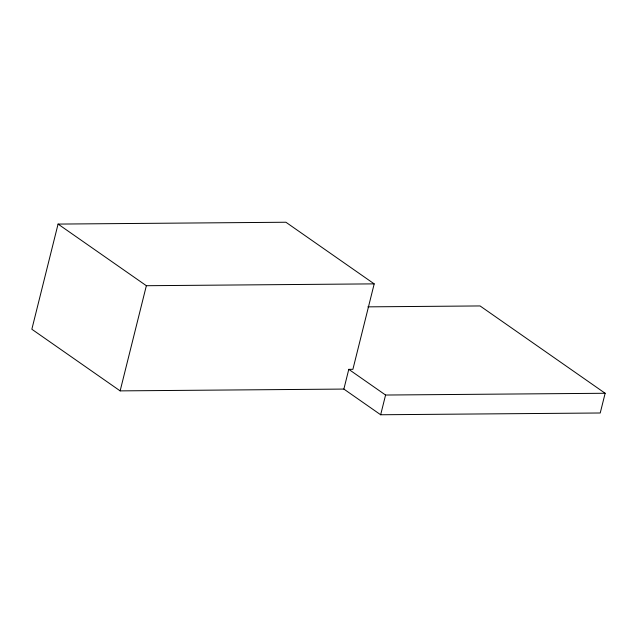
<?xml version="1.0" encoding="UTF-8"?>
<svg xmlns="http://www.w3.org/2000/svg" width="637" height="637" viewBox="0 0 637 637"><rect width="100%" height="100%" fill="white"/><g stroke="black" fill="none" stroke-linecap="round" stroke-linejoin="round"><path stroke-width="0.96" d="M343.869 389.072L348.781 369.349L352.898 369.317L374.198 283.871L285.909 222.241L58.071 224.081L31.85 329.241L120.138 390.879L343.869 389.072L380.663 414.759L600.229 412.991L605.15 393.268L480.067 305.943L367.868 306.851M120.138 390.879L146.359 285.71L58.071 224.081M380.663 414.759L385.576 395.036L348.781 369.349M146.359 285.71L374.198 283.871M385.576 395.036L605.15 393.268"/></g></svg>
